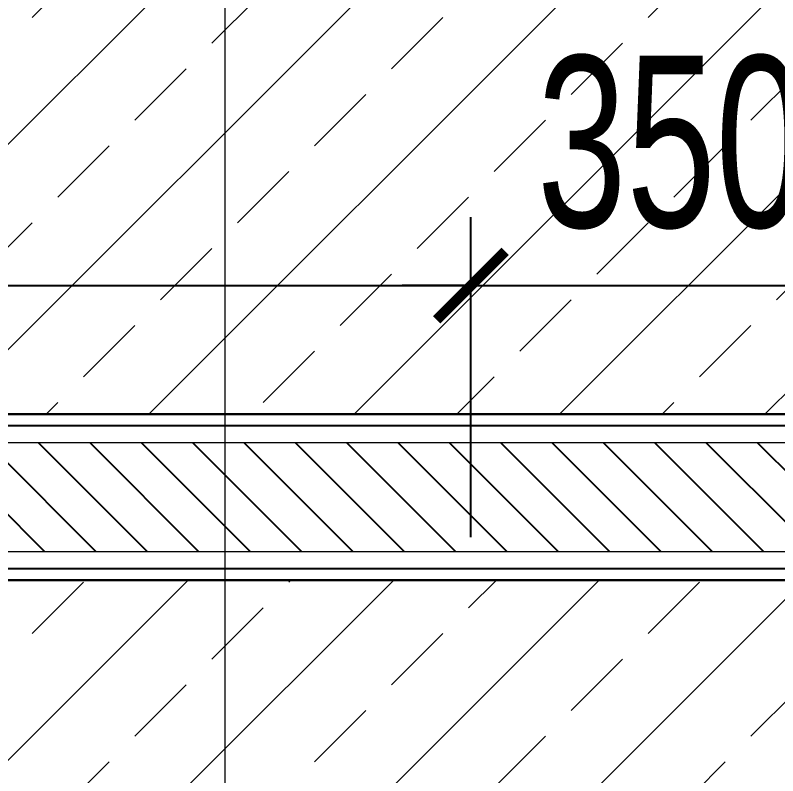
# Model space of a CAD drawing. Header units: millimetres. Extents: x -343543 to 400519, y -115663 to 104219.
# Drawn here: x -228137 to -227471, y 4164 to 4829 of the extents above; entities that cross this region are included whole.
import ezdxf
from ezdxf.xclip import XClip

# ---------------------------------------------------------------- set-up
doc = ezdxf.new("R2010")
doc.units = ezdxf.units.MM
doc.header["$XCLIPFRAME"] = 0
doc.linetypes.add('XREF MAT BANG TUONG XAY$0$CENTER', pattern=[50.8, 31.75, -6.35, 6.35, -6.35])
doc.layers.get('0').update_dxf_attribs({"color": 231, "lineweight": 0})
doc.layers.get('DefPoints').update_dxf_attribs({"color": 191})
for name, color, linetype, lineweight in [('A-CLNG', 157, 'Continuous', 25), ('A-PATT', 252, 'Continuous', 9), ('A-SYMBOLS', 10, 'Continuous', 13), ('SME-E-LTG-DIM', 55, 'Continuous', 18), ('XREF MAT BANG TUONG XAY$0$01.Xref _MB T1$0$A-TEXT', 8, 'Continuous', 25), ('XREF MAT BANG TUONG XAY$0$A-GRID', 8, 'XREF MAT BANG TUONG XAY$0$CENTER', 15), ('XREF MAT BANG TUONG XAY$0$A-WALL-INT', 8, 'Continuous', 9)]:
    doc.layers.add(name, color=color, linetype=linetype, lineweight=lineweight)
for name, color, linetype in [('XREF MAT BANG TUONG XAY$0$A-FNSH', 8, 'Continuous'), ('XREF MAT BANG TUONG XAY$0$A-FURN', 8, 'Continuous'), ('XREF MAT BANG TUONG XAY$0$A-PATT', 8, 'Continuous')]:
    doc.layers.add(name, color=color, linetype=linetype)
doc.styles.add('SM-DIMTEXT', font='SME.shx', dxfattribs={"width": 0.7})
doc.dimstyles.new('SDIM-100', dxfattribs={"dimscale": 100, "dimtxt": 2, "dimasz": 0.6, "dimexe": 0.6, "dimexo": 0.2, "dimgap": 0.5, "dimtad": 1, "dimdec": 0, "dimzin": 12, "dimtxsty": 'SM-DIMTEXT', "dimblk": 'ARCHTICK', "dimblk1": 'ARCHTICK', "dimblk2": 'ARCHTICK', "dimcen": 0.12, "dimdle": 0.6, "dimclrd": 7, "dimclre": 8, "dimadec": 0, "dimazin": 3, "dimtfac": 2, "dimtix": 1, "dimtmove": 1, "dimatfit": 3, "dimfxl": 1, "dimtzin": 0, "dimarcsym": 1})

# ---------------------------------------------------------------- blocks, each defined once
blk = doc.blocks.new('XREF MAT BANG TUONG XAY$0$00.xref_IKIGAI_Truc')
at = {"layer": 'XREF MAT BANG TUONG XAY$0$A-GRID', "color": 8, "ltscale": 20}
blk.add_lwpolyline([(34900, -3895), (34900, 22924.44)], dxfattribs=at)
blk = doc.blocks.new('XREF MAT BANG TUONG XAY$0$xref_IKIGAI_Cot')
at = {"layer": 'XREF MAT BANG TUONG XAY$0$A-GRID', "color": 8, "ltscale": 20}
blk.add_lwpolyline([(34900, -3895), (34900, 22924.44)], dxfattribs=at)
blk = doc.blocks.new('*U224')
at = {"layer": 'XREF MAT BANG TUONG XAY$0$A-PATT'}
h = blk.add_hatch(dxfattribs=at)
h.set_pattern_fill('ANSI31', color=8, scale=10)
h.set_pattern_definition([(45, (36991.79, -11178.564), (-22.45064, 22.45064), [])])
h.paths.add_polyline_path([(-38.7, 47.5), (1506.3, 47.5), (1506.3, -47.5), (-38.7, -47.5)])
at = {"layer": 'XREF MAT BANG TUONG XAY$0$A-WALL-INT', "color": 8}
blk.add_lwpolyline([(-38.7, 47.5), (1506.3, 47.5), (1506.3, -47.5), (-38.7, -47.5)], close=True, dxfattribs=at)
blk = doc.blocks.new('XREF MAT BANG TUONG XAY$0$01.Xref _MB T1$0$Phong tam')
at = {"layer": 'XREF MAT BANG TUONG XAY$0$A-FURN', "color": 8, "rotation": 180}
blk.add_blockref('*U224', (-2938.7, 1407.5), dxfattribs=at)
blk = doc.blocks.new('01.Xref _MB T1')
at = {"layer": 'XREF MAT BANG TUONG XAY$0$A-FNSH', "color": 8}
for points in [[(35815.01181, 9965.00167), (35815.01905, 4479.99998), (34270.0013, 4479.99998), (34270.0013, 4134.99998), (34415.0013, 4134.99998), (34415.0013, 4334.99989), (35815.01921, 4335.00176), (35815.02044, 3424.99996), (35725.02005, 3424.99996), (35725.02005, 3234.99987), (34415.00076, 3235.00003), (34415.00076, 3429.9998), (34270.00076, 3430.00006), (34270.00076, 3235.00016), (33180.00184, 3235.00016), (33180.00184, 3435.00006), (33035.0013, 3434.9998)], [(35825.01179, 9975.00168), (35825.01906, 4469.99998), (34280.0013, 4469.99998), (34280.0013, 4144.99998), (34405.0013, 4144.99998), (34405.0013, 4344.99988), (35825.0192, 4345.00177), (35825.02045, 3414.99996), (35735.02005, 3414.99996), (35735.02005, 3224.99987), (34405.00076, 3225.00003), (34405.00076, 3419.99982), (34280.00076, 3420.00004), (34280.00076, 3225.00016), (33170.00184, 3225.00016), (33170.00184, 3425.00004), (33045.0013, 3424.99982)]]:
    blk.add_lwpolyline(points, dxfattribs=at)
at = {"color": 8}
blk.add_blockref('XREF MAT BANG TUONG XAY$0$00.xref_IKIGAI_Truc', (0.00011, 0), dxfattribs=at)
ref = blk.add_blockref('XREF MAT BANG TUONG XAY$0$xref_IKIGAI_Cot', (-0.00927, -0.00001), dxfattribs=at)
XClip(ref).set_block_clipping_path([(-1610.3425959283, -2225.6693134198), (41829.1295208634, 21555.8819575264)])
at = {"layer": 'XREF MAT BANG TUONG XAY$0$01.Xref _MB T1$0$A-TEXT', "color": 8, "xscale": -1}
blk.add_blockref('XREF MAT BANG TUONG XAY$0$01.Xref _MB T1$0$Phong tam', (31395.0001, 2999.99999), dxfattribs=at)
blk = doc.blocks.new('_ArchTick')
at = {"color": 0, "linetype": 'ByBlock', "const_width": 0.15}
blk.add_lwpolyline([(-0.5, -0.5), (0.5, 0.5)], dxfattribs=at)
blk = doc.blocks.new('*D1267')
at = {"layer": 'DefPoints', "color": 0, "transparency": 16777216}
for p in [(-227739.01, 4592.52), (-229129.03, 4352.45), (-227739.01, 4352.45)]:
    blk.add_point(p, dxfattribs=at)
at = {"layer": 'SME-E-LTG-DIM', "color": 8, "lineweight": -2, "transparency": 16777216}
for p, q in [((-229129.03, 4372.45), (-229129.03, 4652.52)), ((-227739.01, 4372.45), (-227739.01, 4652.52))]:
    blk.add_line(p, q, dxfattribs=at)
at = {"layer": 'SME-E-LTG-DIM', "color": 7, "lineweight": -2, "transparency": 16777216}
blk.add_line((-229189.03, 4592.52), (-227679.01, 4592.52), dxfattribs=at)
at = {"layer": 'SME-E-LTG-DIM', "color": 7, "lineweight": -2, "transparency": 16777216, "xscale": 60, "yscale": 60, "zscale": 60, "rotation": 180}
blk.add_blockref('_ArchTick', (-229129.03, 4592.52), dxfattribs=at)
at = {"layer": 'SME-E-LTG-DIM', "color": 7, "lineweight": -2, "transparency": 16777216, "xscale": 60, "yscale": 60, "zscale": 60}
blk.add_blockref('_ArchTick', (-227739.01, 4592.52), dxfattribs=at)
at = {"layer": 'SME-E-LTG-DIM', "color": 0, "transparency": 16777216, "insert": (-228434.02, 4717.52), "char_height": 150, "attachment_point": 5, "style": 'SM-DIMTEXT'}
blk.add_mtext('1390', dxfattribs=at)
blk = doc.blocks.new('*D1268')
at = {"layer": 'DefPoints', "color": 0, "transparency": 16777216}
for p in [(-227389.01, 4592.52), (-227389.01, 4477.45), (-227739.01, 4352.45)]:
    blk.add_point(p, dxfattribs=at)
at = {"layer": 'SME-E-LTG-DIM', "color": 8, "lineweight": -2, "transparency": 16777216}
for p, q in [((-227739.01, 4372.45), (-227739.01, 4652.52)), ((-227389.01, 4497.45), (-227389.01, 4652.52))]:
    blk.add_line(p, q, dxfattribs=at)
at = {"layer": 'SME-E-LTG-DIM', "color": 7, "lineweight": -2, "transparency": 16777216}
for p, q in [((-227739.01, 4592.52), (-227799.01, 4592.52)), ((-227739.01, 4592.52), (-227389.01, 4592.52)), ((-227389.01, 4592.52), (-227329.01, 4592.52))]:
    blk.add_line(p, q, dxfattribs=at)
at = {"layer": 'SME-E-LTG-DIM', "color": 7, "lineweight": -2, "transparency": 16777216, "xscale": 60, "yscale": 60, "zscale": 60}
blk.add_blockref('_ArchTick', (-227739.01, 4592.52), dxfattribs=at)
at = {"layer": 'SME-E-LTG-DIM', "color": 7, "lineweight": -2, "transparency": 16777216, "xscale": 60, "yscale": 60, "zscale": 60, "rotation": 180}
blk.add_blockref('_ArchTick', (-227389.01, 4592.52), dxfattribs=at)
at = {"layer": 'SME-E-LTG-DIM', "color": 0, "transparency": 16777216, "insert": (-227564.01, 4717.52), "char_height": 150, "attachment_point": 5, "style": 'SM-DIMTEXT'}
blk.add_mtext('350', dxfattribs=at)

msp = doc.modelspace()

# ---------------------------------------------------------------- block references
at = {"layer": 'A-SYMBOLS'}
msp.add_blockref('01.Xref _MB T1', (-262854.02, 0), dxfattribs=at)

# ---------------------------------------------------------------- next in the draw order: hatches: boundary and pattern name
at = {"layer": 'A-PATT'}
h = msp.add_hatch(dxfattribs=at)
h.set_pattern_fill('ANSI33', color=256, scale=20, double=1)
h.set_pattern_definition([(45, (-262854.02, -1e-05), (-89.80256, 89.80256), []), (45, (-262764.22, -1e-05), (-89.80256, 89.80256), [63.5, -31.75])])
h.paths.add_polyline_path([(-227039.02, 9965), (-231224.02, 9965), (-231224.02, 8980), (-230029.03, 8980), (-230029.03, 8835), (-231224.03, 8835), (-231224.03, 7855), (-230029.03, 7855), (-230029.03, 7710), (-231224.03, 7710), (-231224.03, 6730), (-230029.03, 6730), (-230029.03, 6585), (-231224.03, 6585), (-231224.03, 5605), (-230029.03, 5605), (-230029.03, 5460), (-231224.03, 5460), (-231224.03, 4480), (-229674.03, 4480), (-229674.03, 4135), (-229819.03, 4135), (-229819.03, 4335), (-231224.03, 4335), (-231224.03, 3235), (-229819.03, 3235), (-229819.03, 3435), (-229674.03, 3435), (-229674.03, 3235), (-228584.03, 3235), (-228584.03, 3435), (-228439.03, 3435), (-228439.03, 3235), (-227129.01, 3235), (-227129.01, 3425), (-227039.01, 3425), (-227039.01, 4335), (-228439.03, 4335), (-228439.03, 4135), (-228584.03, 4135), (-228584.03, 4480), (-227039.02, 4480)])

# ---------------------------------------------------------------- next in the draw order: linework, layer by layer
at = {"layer": 'A-CLNG', "color": 251}
msp.add_lwpolyline([(-229819.03, 3435), (-229674.03, 3435), (-229674.03, 3235), (-228584.03, 3235), (-228584.03, 3435), (-228439.03, 3435), (-228439.03, 3235), (-227129.01, 3235), (-227129.01, 3425), (-227039.01, 3425), (-227039.01, 4335), (-228439.03, 4335), (-228439.03, 4135), (-228584.03, 4135), (-228584.03, 4480), (-227039.02, 4480), (-227039.02, 9965)], dxfattribs=at)

# ---------------------------------------------------------------- next in the draw order: dimensions: what is measured, and where the dimension line sits
at = {"layer": 'SME-E-LTG-DIM'}
for base, p1, p2, picture, middle in [((-227739.01, 4592.52), (-229129.03, 4352.45), (-227739.01, 4352.45), '*D1267', (-228434.02, 4717.52)), ((-227389.01, 4592.52), (-227739.01, 4352.45), (-227389.01, 4477.45), '*D1268', (-227564.01, 4717.52))]:
    dim = msp.add_linear_dim(base=base, p1=p1, p2=p2, dimstyle='SDIM-100', override={"dimtxt": 1.5, "dimtfill": 0}, dxfattribs=at)
    dim.commit()
    dim.dimension.update_dxf_attribs({"geometry": picture, "text_midpoint": middle})

doc.saveas('drawing.dxf')
